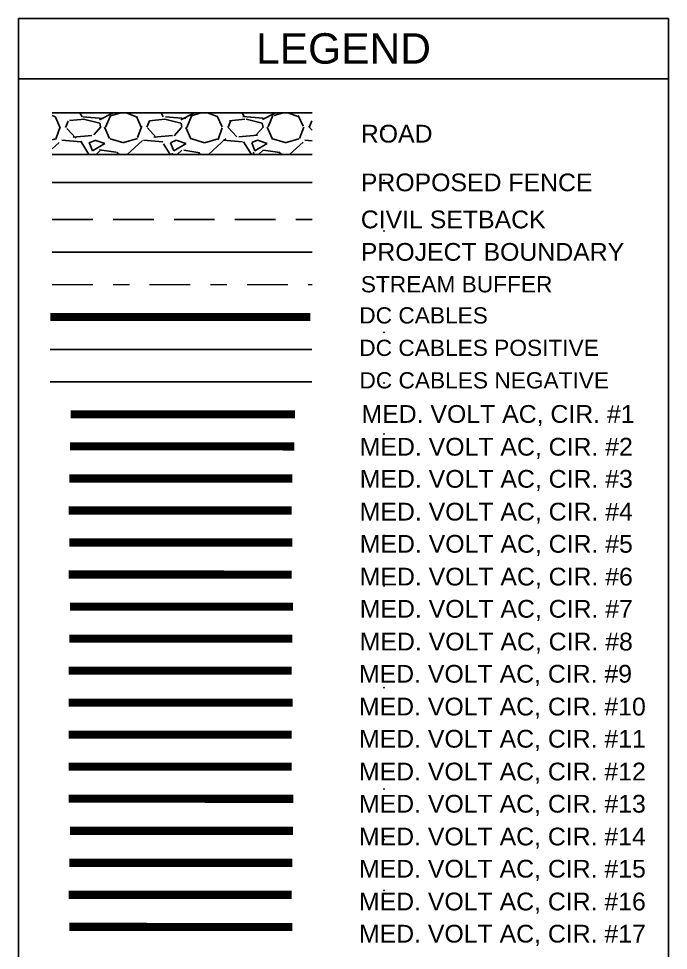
# Model space of a CAD drawing. Header units: feet. Extents: x -17.4 to 50.5, y -40.9 to 0.8.
# Drawn here: x -3.19 to 0.81, y -9.74 to -4 of the extents above; entities that cross this region are included whole.
import ezdxf
from ezdxf.lldxf.tags import DXFTag

# ---------------------------------------------------------------- set-up
doc = ezdxf.new("R2010")
doc.units = ezdxf.units.FT
doc.header["$MEASUREMENT"] = 0
doc.linetypes.add('DASHDOT2', pattern=[0.5, 0.25, -0.125, 0, -0.125])
doc.linetypes.add('DASHED2', pattern=[0.375, 0.25, -0.125])
for name, color, linetype in [('C-FENCE', 92, 'FENCELINE1'), ('C-ROAD', 1, 'Continuous'), ('C-ROAD-HATCH', 252, 'Continuous'), ('G-ANNO-TEXT', 1, 'Continuous'), ('PV-CABL-MV1', 170, 'MV ROUTING #1'), ('PV-CABL-MV10', 130, 'MV ROUTING #10'), ('PV-CABL-MV11', 170, 'MV ROUTING #11'), ('PV-CABL-MV12', 210, 'MV ROUTING #12'), ('PV-CABL-MV13', 170, 'MV ROUTING #13'), ('PV-CABL-MV14', 80, 'MV ROUTING #14'), ('PV-CABL-MV15', 210, 'MV ROUTING #15'), ('PV-CABL-MV16', 10, 'MV ROUTING #16'), ('PV-CABL-MV17', 130, 'MV ROUTING #17'), ('PV-CABL-MV2', 80, 'MV ROUTING #2'), ('PV-CABL-MV3', 210, 'MV ROUTING #3'), ('PV-CABL-MV4', 10, 'MV ROUTING #4'), ('PV-CABL-MV5', 130, 'MV ROUTING #5'), ('PV-CABL-MV6', 190, 'MV ROUTING #6'), ('PV-CABL-MV7', 80, 'MV ROUTING #7'), ('PV-CABL-MV8', 210, 'MV ROUTING #8'), ('PV-CABL-MV9', 10, 'MV ROUTING #9'), ('PV-DC-CABL-UG+', 6, 'DC+'), ('PV-DC-CABL-UG-', 6, 'DC-'), ('PVcase PV Area', 30, 'Continuous'), ('W-TEXT', 7, 'Continuous')]:
    doc.layers.add(name, color=color, linetype=linetype)
doc.layers.add('EX-BUFFER', color=5, linetype='DASHDOT2', lineweight=9)
doc.layers.add('G-NPLT', color=67, linetype='Continuous', plot=False)
doc.layers.add('PV-DC-CABL-UG', color=6, linetype='DC', true_color=0xff00ff)
doc.styles.add('NEI-A', font='arial.ttf')
tags = doc.linetypes.add('DC', pattern='A,0.176989,-0.049113,["DC",NEI-A,S=0.1,R=0,X=0,Y=-0.05],-0.250887,0.176989', length=0.653978).pattern_tags.tags
tags[6] = DXFTag(74, 10)
tags = doc.linetypes.add('DC+', pattern='A,0.176989,-0.049113,["DC+",NEI-A,S=0.1,R=0,X=0,Y=-0.05],-0.049113,-0.250887,0.176989', length=0.7030909999999999).pattern_tags.tags
tags[6] = DXFTag(74, 10)
tags = doc.linetypes.add('DC-', pattern='A,0.176989,-0.049113,["DC-",NEI-A,S=0.1,R=0,X=0,Y=-0.05],-0.049113,-0.250887,0.176989', length=0.7030909999999999).pattern_tags.tags
tags[6] = DXFTag(74, 10)
doc.linetypes.add('FENCELINE1', pattern='A,0.25,-0.1,[133,ltypeshp.shx,S=0.1,R=0,X=-0.1,Y=0],-0.1,1', length=1.45)
doc.linetypes.add('MV ROUTING #1', pattern='A,1,-0.25,0,0.1,-0.25,["MV1",NEI-A,S=0.5,R=0,X=0,Y=-0.2],-1.5', length=3.1)
tags = doc.linetypes.add('MV ROUTING #10', pattern='A,1,-0.25,0,0.1,-0.25,["MV10",NEI-A,S=0.5,R=0,X=0,Y=-0.2],-1.99', length=3.59).pattern_tags.tags
tags[12] = DXFTag(74, 10)
tags = doc.linetypes.add('MV ROUTING #11', pattern='A,1,-0.25,0,0.1,-0.25,["MV11",NEI-A,S=0.5,R=0,X=0,Y=-0.2],-1.99', length=3.59).pattern_tags.tags
tags[12] = DXFTag(74, 10)
tags = doc.linetypes.add('MV ROUTING #12', pattern='A,1,-0.25,0,0.1,-0.25,["MV12",NEI-A,S=0.5,R=0,X=0,Y=-0.2],-1.99', length=3.59).pattern_tags.tags
tags[12] = DXFTag(74, 10)
tags = doc.linetypes.add('MV ROUTING #13', pattern='A,1,-0.25,0,0.1,-0.25,["MV13",NEI-A,S=0.5,R=0,X=0,Y=-0.2],-1.99', length=3.59).pattern_tags.tags
tags[12] = DXFTag(74, 10)
tags = doc.linetypes.add('MV ROUTING #14', pattern='A,1,-0.25,0,0.1,-0.25,["MV14",NEI-A,S=0.5,R=0,X=0,Y=-0.2],-1.99', length=3.59).pattern_tags.tags
tags[12] = DXFTag(74, 10)
tags = doc.linetypes.add('MV ROUTING #15', pattern='A,1,-0.25,0,0.1,-0.25,["MV15",NEI-A,S=0.5,R=0,X=0,Y=-0.2],-1.99', length=3.59).pattern_tags.tags
tags[12] = DXFTag(74, 10)
tags = doc.linetypes.add('MV ROUTING #16', pattern='A,1,-0.25,0,0.1,-0.25,["MV16",NEI-A,S=0.5,R=0,X=0,Y=-0.2],-1.99', length=3.59).pattern_tags.tags
tags[12] = DXFTag(74, 10)
tags = doc.linetypes.add('MV ROUTING #17', pattern='A,1,-0.25,0,0.1,-0.25,["MV17",NEI-A,S=0.5,R=0,X=0,Y=-0.2],-1.99', length=3.59).pattern_tags.tags
tags[12] = DXFTag(74, 10)
doc.linetypes.add('MV ROUTING #2', pattern='A,1,-0.25,0,0.1,-0.25,["MV2",NEI-A,S=0.5,R=0,X=0,Y=-0.2],-1.5', length=3.1)
doc.linetypes.add('MV ROUTING #3', pattern='A,1,-0.25,0,0.1,-0.25,["MV3",NEI-A,S=0.5,R=0,X=0,Y=-0.2],-1.5', length=3.1)
doc.linetypes.add('MV ROUTING #4', pattern='A,1,-0.25,0,0.1,-0.25,["MV4",NEI-A,S=0.5,R=0,X=0,Y=-0.2],-1.5', length=3.1)
doc.linetypes.add('MV ROUTING #5', pattern='A,1,-0.25,0,0.1,-0.25,["MV5",NEI-A,S=0.5,R=0,X=0,Y=-0.2],-1.5', length=3.1)
doc.linetypes.add('MV ROUTING #6', pattern='A,1,-0.25,0,0.1,-0.25,["MV6",NEI-A,S=0.5,R=0,X=0,Y=-0.2],-1.5', length=3.1)
tags = doc.linetypes.add('MV ROUTING #7', pattern='A,1,-0.25,0,0.1,-0.25,["MV7",NEI-A,S=0.5,R=0,X=0,Y=-0.2],-1.5', length=3.1).pattern_tags.tags
tags[12] = DXFTag(74, 10)
tags = doc.linetypes.add('MV ROUTING #8', pattern='A,1,-0.25,0,0.1,-0.25,["MV8",NEI-A,S=0.5,R=0,X=0,Y=-0.2],-1.5', length=3.1).pattern_tags.tags
tags[12] = DXFTag(74, 10)
tags = doc.linetypes.add('MV ROUTING #9', pattern='A,1,-0.25,0,0.1,-0.25,["MV9",NEI-A,S=0.5,R=0,X=0,Y=-0.2],-1.5', length=3.1).pattern_tags.tags
tags[12] = DXFTag(74, 10)

# ---------------------------------------------------------------- blocks, each defined once
blk = doc.blocks.new('*U12')
at = {"layer": 'G-ANNO-TEXT'}
blk.add_lwpolyline([(-2, -11.62), (2, -11.62), (2, 0), (-2, 0)], close=True, dxfattribs=at)
blk.add_lwpolyline([(-2, -0.3699999999999992), (2, -0.3699999999999992)], dxfattribs=at)
at = {"layer": 'G-NPLT'}
for p in [(0.25, -0.6824999999999992), (0.25, -0.9949999999999992), (0.25, -1.307499999999999), (0.25, -1.619999999999999), (0.25, -1.932499999999999), (0.25, -2.244999999999999), (0.25, -2.557499999999999), (0.25, -2.869999999999999), (0.25, -3.182499999999999), (0.25, -3.494999999999999), (0.25, -3.807499999999999), (0.25, -4.119999999999999), (0.25, -4.432499999999999), (0.25, -4.744999999999999), (0.25, -5.057499999999999), (0.25, -5.369999999999999), (0.25, -5.682499999999999)]:
    blk.add_point(p, dxfattribs=at)
at = {"layer": 'W-TEXT', "insert": (0, -0.1849999999999996), "char_height": 0.1875, "attachment_point": 5, "style": 'NEI-A'}
blk.add_mtext_dynamic_manual_height_columns('LEGEND', width=3.607447826231223, gutter_width=0.625, heights=[0], dxfattribs=at)

msp = doc.modelspace()

# ---------------------------------------------------------------- hatches: boundary and pattern name
at = {"layer": 'C-ROAD-HATCH'}
h = msp.add_hatch(dxfattribs=at)
h.set_pattern_fill('GRAVEL', color=256, scale=0.5)
h.set_pattern_definition([(228.012787504, (-36.18783508275011, -38.17247858479113), (-4.000000000000031, -4.500000000000002), [0.067268, -6.659544023536849]), (184.969740728, (-36.23283508275011, -38.22247858479113), (5.999999999999988, 0.5000000000000175), [0.115434, -11.427962380615]), (132.510447078, (-36.34783508275011, -38.23247858479113), (5.000000000000059, -5.499999999999932), [0.08139400000000001, -8.05801629804985]), (267.273689006, (-36.54283508275012, -38.35747858479113), (0.5000000000000121, 10.00000000000001), [0.1051189999999997, -10.40677902081446]), (292.833654178, (-36.54783508275011, -38.46247858479113), (-2.499999999999994, 6.000000000000014), [0.1030774999999997, -10.20468656404411]), (357.273689006, (-36.50783508275011, -38.55747858479113), (-10.00000000000001, 0.5000000000000128), [0.1051189999999997, -10.40677902081446]), (37.6942404667, (-36.40283508275012, -38.56247858479113), (-6.499999999999999, -4.999999999999987), [0.1390145, -13.762424274458]), (72.2553283749, (-36.29283508275012, -38.47747858479113), (3.500000000000014, 11), [0.1312439999999993, -12.99316074840665]), (121.429565615, (-36.25283508275011, -38.35247858479113), (-4.00000000000001, 6.499999999999994), [0.105475, -10.4420365548645]), (175.236358309, (-36.30783508275011, -38.26247858479113), (5.499999999999992, -0.500000000000019), [0.120416, -5.90038128939615]), (222.397437798, (-36.42783508275011, -38.25247858479113), (-5.999999999999981, -5.499999999999986), [0.155724, -15.41668750239745]), (138.814074834, (-36.04783508275011, -38.36247858479113), (-3.500000000000016, 3), [0.05315049999999982, -5.261922406367328]), (171.46923439, (-36.08783508275011, -38.32747858479113), (6.499999999999999, -0.9999999999999976), [0.1011185, -10.0107557080785]), (225, (-36.18783508275011, -38.31247858479113), (-5.551115123125783e-17, -0.4999999999999665), [0.0707105, -0.63639628118655]), (203.198590514, (-36.22283508275011, -38.25247858479113), (2.499999999999995, 0.9999999999999877), [0.038079, -3.76980755293195]), (291.801409486, (-36.25783508275011, -38.26747858479113), (-0.499999999999842, 1.500000000000051), [0.0538515, -2.63873090356725]), (30.96375653209999, (-36.23783508275011, -38.31747858479113), (1.500000000000027, 0.9999999999999898), [0.0874645, -2.82801144742265]), (161.565051177, (-36.16283508275011, -38.27247858479113), (1.000000000000006, -0.4999999999999883), [0.06324549999999966, -1.517893330084194]), (16.389540334, (-36.54783508275011, -38.26747858479113), (4.999999999999983, 1.500000000000022), [0.0886, -8.7714225733347]), (70.3461759419, (-36.46283508275011, -38.24247858479113), (-2.00000000000061, -5.500000000001698), [0.0743305, -7.3587038736595]), (293.198590514, (-36.16283508275011, -38.17247858479113), (-0.9999999999999852, 2.499999999999996), [0.0761575, -3.73172905293195]), (343.610459666, (-36.13283508275011, -38.24247858479113), (-4.999999999999983, 1.500000000000022), [0.08859999999999965, -8.771422573334455]), (339.44395478, (-36.54783508275011, -38.57747858479113), (-2.500000000000018, 1.000000000000012), [0.08543999999999966, -4.186561872658728]), (294.775140569, (-36.46783508275011, -38.60747858479113), (-2.500000000000003, 5.500000000000001), [0.071589, -7.087321531638]), (66.8014094864, (-36.15783508275011, -38.67247858479113), (0.9999999999999906, 2.499999999999985), [0.0761575, -3.73172905293195]), (17.3540246363, (-36.12783508275011, -38.60247858479113), (-6.499999999999988, -1.999999999999981), [0.0838155, -8.29771180712]), (69.44395478040002, (-36.40283508275012, -38.67247858479113), (-1.000000000000004, -2.499999999999977), [0.04271999999999983, -4.229281872658728]), (101.309932474, (-36.18783508275011, -38.67247858479113), (-0.4999999999999819, 2.000000000000006), [0.025495, -2.5240147567964]), (165.963756532, (-36.19283508275011, -38.64747858479113), (1.499999999999979, -0.5000000000000007), [0.1030775, -1.95847531280885]), (186.009005957, (-36.29283508275012, -38.62247858479113), (5.000000000000023, 0.4999999999999916), [0.095525, -9.456961587271401]), (303.690067526, (-36.23783508275011, -38.36247858479113), (-0.4999999999999936, 0.9999999999999929), [0.07211099999999965, -1.730664637731995]), (353.157226587, (-36.19783508275011, -38.42247858479113), (8.500000000000007, -1.000000000000026), [0.125897, -12.46378131201415]), (60.9453959009, (-36.07283508275011, -38.43747858479113), (-1.999999999999988, -3.499999999999988), [0.051478, -5.0963370704935]), (90, (-36.04783508275011, -38.39247858479113), (-0.4999999999999999, 0.5), [0.03, -0.47]), (120.256437164, (-36.30283508275011, -38.60747858479113), (2.000000000000004, -3.500000000000004), [0.069462, -6.876759994724901]), (48.01278750420001, (-36.33783508275011, -38.54747858479113), (4, 4.499999999999988), [0.134536, -6.592276023536849]), (0, (-36.24783508275011, -38.44747858479113), (0.5, 0.5), [0.13, -0.37]), (325.3048464690001, (-36.11783508275011, -38.44747858479113), (5.000000000000069, -3.499999999999913), [0.07905699999999966, -7.826637150420978]), (254.054604099, (-36.05283508275011, -38.49247858479113), (-0.5000000000000189, -2.000000000000002), [0.072801, -3.56725394464025]), (207.645975364, (-36.07283508275011, -38.56247858479113), (-9.499999999999975, -5.000000000000024), [0.1185325, -11.7347370911297]), (175.42607874, (-36.17783508275011, -38.61747858479113), (-6.499999999999977, 0.5000000000000007), [0.1253995, -12.41453670398445])])
h.paths.add_polyline_path([(-1.382828558528246, -4.581209893845461), (-2.98282855852824, -4.581209893845475), (-2.98282855852824, -4.837622362108618), (-1.382828558528246, -4.837622362108597)])

# ---------------------------------------------------------------- linework, layer by layer
at = {"layer": 'C-FENCE', "ltscale": 0.3}
msp.add_lwpolyline([(-2.98282855852824, -5.00941612797704), (-1.382828558528246, -5.00941612797704)], dxfattribs=at)
at = {"layer": 'C-ROAD', "flags": 128}
for points in [[(-2.98282855852824, -4.581209893845475), (-1.382828558528246, -4.581209893845497)], [(-1.382828558528246, -4.837622362108583), (-2.98282855852824, -4.837622362108618)]]:
    msp.add_lwpolyline(points, dxfattribs=at)
at = {"layer": 'EX-BUFFER', "flags": 128}
msp.add_lwpolyline([(-2.98282855852824, -5.63762236210863), (-1.382828558528246, -5.63762236210863)], dxfattribs=at)
at = {"layer": 'G-ANNO-TEXT', "linetype": 'DASHED2'}
msp.add_lwpolyline([(-2.98282855852824, -5.237622362108624), (-1.382828558528246, -5.237622362108624)], dxfattribs=at)
at = {"layer": 'PV-CABL-MV1', "linetype": 'MV ROUTING #1', "ltscale": 0.15, "const_width": 0.05}
msp.add_lwpolyline([(-2.869952907066363, -6.437622362108641), (-1.487521830548275, -6.437798026841165)], dxfattribs=at)
at = {"layer": 'PV-CABL-MV10', "linetype": 'MV ROUTING #10', "ltscale": 0.15, "const_width": 0.05}
msp.add_lwpolyline([(-2.880662129397365, -8.21332012457372), (-1.502534451549252, -8.213495789306243)], dxfattribs=at)
at = {"layer": 'PV-CABL-MV11', "linetype": 'MV ROUTING #11', "ltscale": 0.15, "const_width": 0.05}
msp.add_lwpolyline([(-2.880662129397365, -8.410619793671295), (-1.50769092470216, -8.410795458403818)], dxfattribs=at)
at = {"layer": 'PV-CABL-MV12', "linetype": 'MV ROUTING #12', "ltscale": 0.15, "const_width": 0.05}
msp.add_lwpolyline([(-2.880662129397365, -8.607919793671293), (-1.50769092470216, -8.608095458403817)], dxfattribs=at)
at = {"layer": 'PV-CABL-MV13', "linetype": 'MV ROUTING #13', "ltscale": 0.15, "const_width": 0.05}
msp.add_lwpolyline([(-2.880662129397365, -8.805220398842707), (-1.498231052879277, -8.80539606357523)], dxfattribs=at)
at = {"layer": 'PV-CABL-MV14', "ltscale": 0.15, "const_width": 0.05}
msp.add_lwpolyline([(-2.873753974609826, -9.002520677534811), (-1.500782769914622, -9.002696342267335)], dxfattribs=at)
at = {"layer": 'PV-CABL-MV15', "ltscale": 0.15, "const_width": 0.05}
msp.add_lwpolyline([(-2.87755504215329, -9.199820191207412), (-1.504583837458085, -9.199995855939935)], dxfattribs=at)
at = {"layer": 'PV-CABL-MV16', "ltscale": 0.15, "const_width": 0.05}
msp.add_lwpolyline([(-2.880662129397365, -9.397119793671287), (-1.50769092470216, -9.39729545840381)], dxfattribs=at)
at = {"layer": 'PV-CABL-MV17', "ltscale": 0.15, "const_width": 0.05}
msp.add_lwpolyline([(-2.87755504215329, -9.594420191207409), (-1.504583837458085, -9.594595855939932)], dxfattribs=at)
at = {"layer": 'PV-CABL-MV2', "linetype": 'MV ROUTING #2', "ltscale": 0.15, "const_width": 0.05}
msp.add_lwpolyline([(-2.873753974609826, -6.634921276658034), (-1.491322898091738, -6.635096941390557)], dxfattribs=at)
at = {"layer": 'PV-CABL-MV3', "linetype": 'MV ROUTING #3', "ltscale": 0.15, "const_width": 0.05}
msp.add_lwpolyline([(-2.87755504215329, -6.832220191207426), (-1.504583837458085, -6.83239585593995)], dxfattribs=at)
at = {"layer": 'PV-CABL-MV4', "linetype": 'MV ROUTING #4', "ltscale": 0.15, "const_width": 0.05}
msp.add_lwpolyline([(-2.880662129397365, -7.029519793671305), (-1.50769092470216, -7.029695458403829)], dxfattribs=at)
at = {"layer": 'PV-CABL-MV5', "linetype": 'MV ROUTING #5', "ltscale": 0.15, "const_width": 0.05}
msp.add_lwpolyline([(-2.87755504215329, -7.226820191207423), (-1.504583837458085, -7.226995855939947)], dxfattribs=at)
at = {"layer": 'PV-CABL-MV6', "linetype": 'MV ROUTING #6', "ltscale": 0.15, "const_width": 0.05}
msp.add_lwpolyline([(-2.880662129397365, -7.424119793671302), (-1.50769092470216, -7.424295458403826)], dxfattribs=at)
at = {"layer": 'PV-CABL-MV7', "linetype": 'MV ROUTING #7', "ltscale": 0.15, "const_width": 0.05}
msp.add_lwpolyline([(-2.873753974609826, -7.621420677534822), (-1.500782769914622, -7.621596342267345)], dxfattribs=at)
at = {"layer": 'PV-CABL-MV8', "linetype": 'MV ROUTING #8', "ltscale": 0.15, "const_width": 0.05}
msp.add_lwpolyline([(-2.87755504215329, -7.818720191207419), (-1.504583837458085, -7.818895855939942)], dxfattribs=at)
at = {"layer": 'PV-CABL-MV9', "linetype": 'MV ROUTING #9', "ltscale": 0.15, "const_width": 0.05}
msp.add_lwpolyline([(-2.880662129397365, -8.016019793671298), (-1.50769092470216, -8.016195458403821)], dxfattribs=at)
at = {"layer": 'PV-DC-CABL-UG', "ltscale": 0.8, "const_width": 0.05}
msp.add_lwpolyline([(-2.994408280699247, -5.837708231208978), (-1.392667281019243, -5.837708231208978)], dxfattribs=at)
at = {"layer": 'PV-DC-CABL-UG+', "ltscale": 0.8}
msp.add_lwpolyline([(-2.994408280699247, -6.037708231208981), (-1.384484901577395, -6.037708231208981)], dxfattribs=at)
at = {"layer": 'PV-DC-CABL-UG-', "ltscale": 0.8}
msp.add_lwpolyline([(-2.994408280699247, -6.237708231208984), (-1.384484901577395, -6.237708231208984)], dxfattribs=at)
at = {"layer": 'PVcase PV Area', "ltscale": 0.025}
msp.add_lwpolyline([(-2.98282855852824, -5.437622362108627), (-1.382828558528246, -5.437622362108627)], dxfattribs=at)

# ---------------------------------------------------------------- block references
at = {"layer": 'G-ANNO-TEXT'}
msp.add_blockref('*U12', (-1.189446591138335, -3.9999613258164), dxfattribs=at)

# ---------------------------------------------------------------- texts
at = {"layer": 'G-ANNO-TEXT', "attachment_point": 4, "style": 'NEI-A'}
for s, insert, char_height, width in [('ROAD', (-1.082828558528234, -4.70941612797705), 0.1094, 5.035966917302644), ('PROPOSED FENCE', (-1.082828558528234, -5.009416127977047), 0.1094, 5.035966917302644), ('CIVIL SETBACK', (-1.082828558528234, -5.237588484480007), 0.1094, 1.832013685846802), ('PROJECT BOUNDARY', (-1.082828558528234, -5.437588484345511), 0.1094, 1.62179604638472), ('STREAM BUFFER', (-1.082828558528234, -5.636655064395747), 0.1, 1.62179604638472), ('DC CABLES', (-1.092343795948381, -5.828446778561286), 0.1, 1.759640032317102), ('DC CABLES POSITIVE', (-1.092343795948381, -6.028446778561289), 0.1, 1.759640032317102), ('DC CABLES NEGATIVE', (-1.09132518118885, -6.228446778561292), 0.1, 1.759640032317102)]:
    msp.add_mtext(s, dxfattribs=dict(at, insert=insert, char_height=char_height, width=width))
at = {"layer": 'G-ANNO-TEXT', "char_height": 0.1094, "attachment_point": 4, "style": 'NEI-A'}
for s, width, heights, insert in [('MED. VOLT AC, CIR. #1 ', 1.805758388845735, [0], (-1.07873736880731, -6.445143361959595)), ('MED. VOLT AC, CIR. #2 ', 1.805758388845735, [0], (-1.089588231094297, -6.647122693219146)), ('MED. VOLT AC, CIR. #3 ', 1.834225141119934, [0], (-1.089446591138312, -6.84487276045796)), ('MED. VOLT AC, CIR. #4 ', 1.834225141119934, [0], (-1.089588231094297, -7.046854054983427)), ('MED. VOLT AC, CIR. #5 ', 1.834225141119934, [0], (-1.089446591138312, -7.245115958454988)), ('MED. VOLT AC, CIR. #6 ', 1.834225141119934, [0], (-1.089588231094297, -7.447097252980456)), ('MED. VOLT AC, CIR. #7 ', 1.816433800586257, [0], (-1.089446591138312, -7.645359156452017)), ('MED. VOLT AC, CIR. #8 ', 1.816433800586257, [0], (-1.089588231094297, -7.847340450977484)), ('MED. VOLT AC, CIR. #9 ', 1.824850290005688, [0], (-1.094306634711955, -8.04557284627203)), ('MED. VOLT AC, CIR. #10 ', 1.824850290005688, [0], (-1.09444827466794, -8.247554140797497)), ('MED. VOLT AC, CIR. #11 ', 1.803545023046954, [0], (-1.094306634711955, -8.445816044269058)), ('MED. VOLT AC, CIR. #12 ', 1.803545023046954, [0], (-1.09444827466794, -8.647797338794526)), ('MED. VOLT AC, CIR. #13 ', 1.803545023046954, [0], (-1.094306634711955, -8.846059242266087)), ('MED. VOLT AC, CIR. #14 ', 1.803545023046954, [0], (-1.09444827466794, -9.048040536791554)), ('MED. VOLT AC, CIR. #15 ', 1.767962341979601, [0], (-1.094306634711955, -9.246302440263115)), ('MED. VOLT AC, CIR. #16 ', 1.767962341979601, [0], (-1.09444827466794, -9.448283734788582)), ('MED. VOLT AC, CIR. #17 ', 1.778637753720123, [0.2974048203728967], (-1.094306634711955, -9.646545638260143))]:
    msp.add_mtext_dynamic_manual_height_columns(s, width=width, gutter_width=0.546875, heights=heights, dxfattribs=dict(at, insert=insert))

doc.saveas('drawing.dxf')
